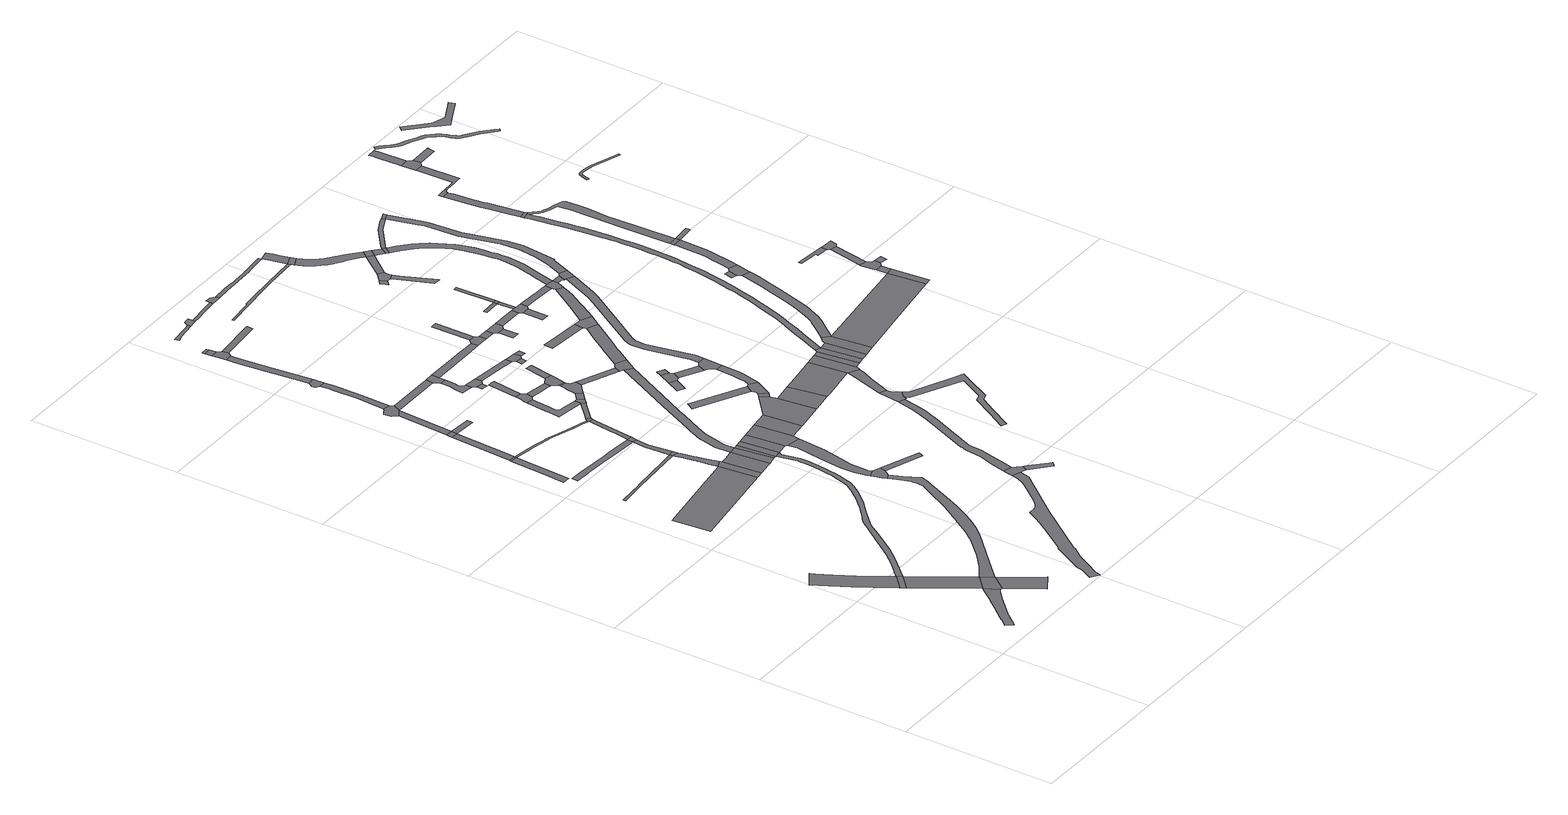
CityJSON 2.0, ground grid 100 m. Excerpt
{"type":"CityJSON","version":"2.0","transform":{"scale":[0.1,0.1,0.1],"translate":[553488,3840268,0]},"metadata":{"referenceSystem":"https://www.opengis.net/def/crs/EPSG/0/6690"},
"CityObjects":{
"road1":{"type":"Road","attributes":{"function":"3","RoadStructureAttribute.sectionType":"1"},"geometry":[{"type":"MultiSurface","lod":"1","boundaries":[[[0,1,2,3,4,5,6,7,8,9,10,11,12,13,14,15,16,17]]]}]},
"road2":{"type":"Road","attributes":{"function":"3","RoadStructureAttribute.sectionType":"1"},"geometry":[{"type":"MultiSurface","lod":"1","boundaries":[[[18,19,20,21,22,23,24,25,26,27]]]}]},
"road3":{"type":"Road","geometry":[{"type":"MultiSurface","lod":"1","boundaries":[[[27,26,28,29]]]}]},
"road4":{"type":"Road","attributes":{"function":"3","RoadStructureAttribute.sectionType":"1"},"geometry":[{"type":"MultiSurface","lod":"1","boundaries":[[[30,29,28,31,0,32]]]}]},
"road5":{"type":"Road","geometry":[{"type":"MultiSurface","lod":"1","boundaries":[[[32,0,17,33,34,35]]]}]},
"road6":{"type":"Road","attributes":{"function":"3","RoadStructureAttribute.sectionType":"1"},"geometry":[{"type":"MultiSurface","lod":"1","boundaries":[[[35,34,36,37]]]}]},
"road7":{"type":"Road","attributes":{"function":"3","RoadStructureAttribute.sectionType":"1"},"geometry":[{"type":"MultiSurface","lod":"1","boundaries":[[[38,39,40,41,42]]]}]},
"road8":{"type":"Road","attributes":{"RoadStructureAttribute.sectionType":"1"},"geometry":[{"type":"MultiSurface","lod":"1","boundaries":[[[43,44,45,46,47,48]]]}]},
"road9":{"type":"Road","attributes":{"RoadStructureAttribute.sectionType":"1"},"geometry":[{"type":"MultiSurface","lod":"1","boundaries":[[[49,50,51,52,53,54,55,56,57,58,59,60,61,62,63,64,65,66,67,68,69,70,71,72,73,74,75,76,77,78,79,80,81,82,83,84,85,86,87,88,89,90,91,92,93,94,95,96,97,98,99,100,101,102,103,104,105,106,107,108,109,110,111,27,29]]]}]},
"road10":{"type":"Road","geometry":[{"type":"MultiSurface","lod":"1","boundaries":[[[112,43,48,113]]]}]},
"road11":{"type":"Road","attributes":{"RoadStructureAttribute.sectionType":"1"},"geometry":[{"type":"MultiSurface","lod":"1","boundaries":[[[114,115,116,117,118,119,120,121,122,123,124,125]]]}]},
"road12":{"type":"Road","attributes":{"function":"3","RoadStructureAttribute.sectionType":"1"},"geometry":[{"type":"MultiSurface","lod":"1","boundaries":[[[126,127,128,129,130,131,132,133,134,135,136,137,138,139,140,141,142,143,144,145,146,147,148,149,150,151,152,153,154,155,156,157,158,159,160,161,162,163,164,32,35]]]}]},
"road13":{"type":"Road","attributes":{"RoadStructureAttribute.sectionType":"1"},"geometry":[{"type":"MultiSurface","lod":"1","boundaries":[[[165,166,112,113,167,168]]]}]},
"road14":{"type":"Road","attributes":{"RoadStructureAttribute.sectionType":"1"},"geometry":[{"type":"MultiSurface","lod":"1","boundaries":[[[169,170,171,172,173,174,175,176,177,178,179,180,181,182,183,184]]]}]},
"road15":{"type":"Road","geometry":[{"type":"MultiSurface","lod":"1","boundaries":[[[185,186,165,168,187]]]}]},
"road16":{"type":"Road","attributes":{"RoadStructureAttribute.sectionType":"1"},"geometry":[{"type":"MultiSurface","lod":"1","boundaries":[[[188,189,185,187]]]}]},
"road17":{"type":"Road","attributes":{"RoadStructureAttribute.sectionType":"1"},"geometry":[{"type":"MultiSurface","lod":"1","boundaries":[[[190,191,192,193,194,195,196,197,198,199,200,201,202,203,204,205,206,207,208,209,210,211,212,213,214,215,216,217,218,219,220]]]}]},
"road18":{"type":"Road","geometry":[{"type":"MultiSurface","lod":"1","boundaries":[[[221,222,223,224,225,226,187,168]]]}]},
"road19":{"type":"Road","attributes":{"RoadStructureAttribute.sectionType":"1"},"geometry":[{"type":"MultiSurface","lod":"1","boundaries":[[[227,228,229,230,231,232,233,234,235,236,113,48,237,238,239,240,241,242,243,244,245,246]]]}]},
"road20":{"type":"Road","geometry":[{"type":"MultiSurface","lod":"1","boundaries":[[[247,38,42,248,249]]]}]},
"road21":{"type":"Road","geometry":[{"type":"MultiSurface","lod":"1","boundaries":[[[250,251,252,253,254,189,188,255,256]]]}]},
"road22":{"type":"Road","attributes":{"RoadStructureAttribute.sectionType":"1"},"geometry":[{"type":"MultiSurface","lod":"1","boundaries":[[[125,257,258,259,260,261,262,263,38,247,264,265,266,267,268,269,270]]]}]},
"road23":{"type":"Road","geometry":[{"type":"MultiSurface","lod":"1","boundaries":[[[271,114,125,270]]]}]},
"road24":{"type":"Road","attributes":{"function":"3","RoadStructureAttribute.sectionType":"1"},"geometry":[{"type":"MultiSurface","lod":"1","boundaries":[[[272,273,274,275,276,249,248,277,278]]]}]},
"road25":{"type":"Road","attributes":{"RoadStructureAttribute.sectionType":"1"},"geometry":[{"type":"MultiSurface","lod":"1","boundaries":[[[183,279,114,271,280,281]]]}]},
"road26":{"type":"Road","attributes":{"RoadStructureAttribute.sectionType":"1"},"geometry":[{"type":"MultiSurface","lod":"1","boundaries":[[[282,283,284,285,286,287,288,289,290,291,250,256]]]}]},
"road27":{"type":"Road","geometry":[{"type":"MultiSurface","lod":"1","boundaries":[[[184,183,281,292,293]]]}]},
"road28":{"type":"Road","geometry":[{"type":"MultiSurface","lod":"1","boundaries":[[[294,272,278,295,296]]]}]},
"road29":{"type":"Road","geometry":[{"type":"MultiSurface","lod":"1","boundaries":[[[297,298,299,300,287,286]]]}]},
"road30":{"type":"Road","geometry":[{"type":"MultiSurface","lod":"1","boundaries":[[[301,302,303,304,144,143,305,306]]]}]},
"road31":{"type":"Road","attributes":{"RoadStructureAttribute.sectionType":"1"},"geometry":[{"type":"MultiSurface","lod":"1","boundaries":[[[245,307,308,309,310,293,292,311,312,313]]]}]},
"road32":{"type":"Road","attributes":{"function":"3","RoadStructureAttribute.sectionType":"1"},"geometry":[{"type":"MultiSurface","lod":"1","boundaries":[[[314,315,294,296,316]]]}]},
"road33":{"type":"Road","attributes":{"RoadStructureAttribute.sectionType":"1"},"geometry":[{"type":"MultiSurface","lod":"1","boundaries":[[[255,188,317,318]]]}]},
"road34":{"type":"Road","attributes":{"RoadStructureAttribute.sectionType":"1"},"geometry":[{"type":"MultiSurface","lod":"1","boundaries":[[[319,320,321,322,323,324,325,298,297]]]}]},
"road35":{"type":"Road","attributes":{"RoadStructureAttribute.sectionType":"1"},"geometry":[{"type":"MultiSurface","lod":"1","boundaries":[[[326,314,316,327]]]}]},
"road36":{"type":"Road","geometry":[{"type":"MultiSurface","lod":"1","boundaries":[[[328,329,246,245,313,330]]]}]},
"road37":{"type":"Road","attributes":{"function":"3","RoadStructureAttribute.sectionType":"1"},"geometry":[{"type":"MultiSurface","lod":"1","boundaries":[[[331,332,333,334,335,336,337,338,339,302,301,340,341,342,343,344,345,346]]]}]},
"road38":{"type":"Road","attributes":{"function":"3","RoadStructureAttribute.sectionType":"1"},"geometry":[{"type":"MultiSurface","lod":"1","boundaries":[[[347,326,327,348,349]]]}]},
"road39":{"type":"Road","geometry":[{"type":"MultiSurface","lod":"1","boundaries":[[[350,351,322,321,352,353]]]}]},
"road40":{"type":"Road","attributes":{"RoadStructureAttribute.sectionType":"1"},"geometry":[{"type":"MultiSurface","lod":"1","boundaries":[[[354,355,356,357,351,350]]]}]},
"road41":{"type":"Road","geometry":[{"type":"MultiSurface","lod":"1","boundaries":[[[358,359,355,354]]]}]},
"road42":{"type":"Road","attributes":{"RoadStructureAttribute.sectionType":"1"},"geometry":[{"type":"MultiSurface","lod":"1","boundaries":[[[360,361,362,328,330,363,364]]]}]},
"road43":{"type":"Road","attributes":{"RoadStructureAttribute.sectionType":"1"},"geometry":[{"type":"MultiSurface","lod":"1","boundaries":[[[365,366,367,368,306,305]]]}]},
"road44":{"type":"Road","attributes":{"RoadStructureAttribute.sectionType":"1"},"geometry":[{"type":"MultiSurface","lod":"1","boundaries":[[[369,370,371,372,373,374,375,376,377,378,379,360,380,381,382,383,384,385,386,387,388,389,390]]]}]},
"road45":{"type":"Road","geometry":[{"type":"MultiSurface","lod":"1","boundaries":[[[391,392,393,394,395,369,390,396,397,398]]]}]},
"road46":{"type":"Road","attributes":{"RoadStructureAttribute.sectionType":"1"},"geometry":[{"type":"MultiSurface","lod":"1","boundaries":[[[399,400,401,402,403,404,405,406,407,408,409,410]]]}]},
"road47":{"type":"Road","geometry":[{"type":"MultiSurface","lod":"1","boundaries":[[[411,347,349,331,346,412]]]}]},
"road48":{"type":"Road","geometry":[{"type":"MultiSurface","lod":"1","boundaries":[[[318,317,399,410,413,414]]]}]},
"road49":{"type":"Road","geometry":[{"type":"MultiSurface","lod":"1","boundaries":[[[415,416,417,418,419]]]}]},
"road50":{"type":"Road","geometry":[{"type":"MultiSurface","lod":"1","boundaries":[[[420,421,422,423,424,391,398]]]}]},
"road51":{"type":"Road","geometry":[{"type":"MultiSurface","lod":"1","boundaries":[[[380,360,364,425,426,427]]]}]},
"road52":{"type":"Road","attributes":{"RoadStructureAttribute.sectionType":"1"},"geometry":[{"type":"MultiSurface","lod":"1","boundaries":[[[406,405,415,419,428,429]]]}]},
"road53":{"type":"Road","geometry":[{"type":"MultiSurface","lod":"1","boundaries":[[[430,431,190,220,432,433,434,435,436]]]}]},
"road54":{"type":"Road","attributes":{"RoadStructureAttribute.sectionType":"1"},"geometry":[{"type":"MultiSurface","lod":"1","boundaries":[[[437,438,439,440,441,442,443]]]}]},
"road55":{"type":"Road","attributes":{"RoadStructureAttribute.sectionType":"1"},"geometry":[{"type":"MultiSurface","lod":"1","boundaries":[[[444,397,396,445,446,447,448]]]}]},
"road56":{"type":"Road","attributes":{"RoadStructureAttribute.sectionType":"1"},"geometry":[{"type":"MultiSurface","lod":"1","boundaries":[[[449,427,426,450]]]}]},
"road57":{"type":"Road","attributes":{"RoadStructureAttribute.sectionType":"1"},"geometry":[{"type":"MultiSurface","lod":"1","boundaries":[[[451,452,453,454,353,352]]]}]},
"road58":{"type":"Road","attributes":{"RoadStructureAttribute.sectionType":"1"},"geometry":[{"type":"MultiSurface","lod":"1","boundaries":[[[455,456,457,458,459,460,461,462,272,294,463,464,465,466,467,468,469,470,471,472,473]]]}]},
"road59":{"type":"Road","attributes":{"function":"3","RoadStructureAttribute.sectionType":"1"},"geometry":[{"type":"MultiSurface","lod":"1","boundaries":[[[474,411,412,475]]]}]},
"road60":{"type":"Road","geometry":[{"type":"MultiSurface","lod":"1","boundaries":[[[476,477,478,479,480,481,482,434,433]]]}]},
"road61":{"type":"Road","geometry":[{"type":"MultiSurface","lod":"1","boundaries":[[[483,484,485,449,450,486,487,488,489,490,491,492,493]]]}]},
"road62":{"type":"Road","attributes":{"RoadStructureAttribute.sectionType":"1"},"geometry":[{"type":"MultiSurface","lod":"1","boundaries":[[[494,483,493,495]]]}]},
"road63":{"type":"Road","geometry":[{"type":"MultiSurface","lod":"1","boundaries":[[[496,497,437,443,498,499,500]]]}]},
"road64":{"type":"Road","geometry":[{"type":"MultiSurface","lod":"1","boundaries":[[[501,502,503,448,447,494,495,504,505]]]}]},
"road65":{"type":"Road","attributes":{"RoadStructureAttribute.sectionType":"1"},"geometry":[{"type":"MultiSurface","lod":"1","boundaries":[[[506,507,429,428,508,509,510,511]]]}]},
"road66":{"type":"Road","attributes":{"RoadStructureAttribute.sectionType":"1"},"geometry":[{"type":"MultiSurface","lod":"1","boundaries":[[[512,513,514,414,413,515,516,517,518,519]]]}]},
"road67":{"type":"Road","geometry":[{"type":"MultiSurface","lod":"1","boundaries":[[[520,521,522,523,524,501,505]]]}]},
"road68":{"type":"Road","geometry":[{"type":"MultiSurface","lod":"1","boundaries":[[[525,526,474,475,527,528,529]]]}]},
"road69":{"type":"Road","attributes":{"RoadStructureAttribute.sectionType":"1"},"geometry":[{"type":"MultiSurface","lod":"1","boundaries":[[[530,531,532,533]]]}]},
"road70":{"type":"Road","attributes":{"RoadStructureAttribute.sectionType":"1"},"geometry":[{"type":"MultiSurface","lod":"1","boundaries":[[[534,535,536,537,538,539,540,541,542,543,430,436,544,545,546,547,548,549,550,551]]]}]},
"road71":{"type":"Road","attributes":{"RoadStructureAttribute.sectionType":"1"},"geometry":[{"type":"MultiSurface","lod":"1","boundaries":[[[552,490,489,553,554]]]}]},
"road72":{"type":"Road","attributes":{"RoadStructureAttribute.sectionType":"1"},"geometry":[{"type":"MultiSurface","lod":"1","boundaries":[[[555,556,557,500,499,558,559,560]]]}]},
"road73":{"type":"Road","geometry":[{"type":"MultiSurface","lod":"1","boundaries":[[[561,562,563,564,565]]]}]},
"road74":{"type":"Road","attributes":{"RoadStructureAttribute.sectionType":"1"},"geometry":[{"type":"MultiSurface","lod":"1","boundaries":[[[566,567,568,569]]]}]},
"road75":{"type":"Road","attributes":{"RoadStructureAttribute.sectionType":"1"},"geometry":[{"type":"MultiSurface","lod":"1","boundaries":[[[511,510,561,565,570,571,572]]]}]},
"road76":{"type":"Road","attributes":{"function":"3","RoadStructureAttribute.sectionType":"1"},"geometry":[{"type":"MultiSurface","lod":"1","boundaries":[[[573,525,529,574]]]}]},
"road77":{"type":"Road","attributes":{"RoadStructureAttribute.sectionType":"1"},"geometry":[{"type":"MultiSurface","lod":"1","boundaries":[[[575,576,572,571]]]}]},
"road78":{"type":"Road","geometry":[{"type":"MultiSurface","lod":"1","boundaries":[[[577,566,569,578,579,580]]]}]},
"road79":{"type":"Road","attributes":{"function":"3","RoadStructureAttribute.sectionType":"1"},"geometry":[{"type":"MultiSurface","lod":"1","boundaries":[[[581,528,527,582]]]}]},
"road80":{"type":"Road","geometry":[{"type":"MultiSurface","lod":"1","boundaries":[[[583,584,555,560,585,586]]]}]},
"road81":{"type":"Road","geometry":[{"type":"MultiSurface","lod":"1","boundaries":[[[587,533,532,588,573,574,589,590]]]}]},
"road82":{"type":"Road","geometry":[{"type":"MultiSurface","lod":"1","boundaries":[[[591,592,577,580]]]}]},
"road83":{"type":"Road","geometry":[{"type":"MultiSurface","lod":"1","boundaries":[[[593,594,595,554,553,455,473,596]]]}]},
"road84":{"type":"Road","geometry":[{"type":"MultiSurface","lod":"1","boundaries":[[[597,519,518,598,599,600]]]}]},
"road85":{"type":"Road","attributes":{"RoadStructureAttribute.sectionType":"1"},"geometry":[{"type":"MultiSurface","lod":"1","boundaries":[[[579,578,601,602]]]}]},
"road86":{"type":"Road","attributes":{"RoadStructureAttribute.sectionType":"1"},"geometry":[{"type":"MultiSurface","lod":"1","boundaries":[[[603,604,605,597,600]]]}]},
"road87":{"type":"Road","attributes":{"RoadStructureAttribute.sectionType":"1"},"geometry":[{"type":"MultiSurface","lod":"1","boundaries":[[[599,598,606,607]]]}]},
"road88":{"type":"Road","attributes":{"function":"3","RoadStructureAttribute.sectionType":"1"},"geometry":[{"type":"MultiSurface","lod":"1","boundaries":[[[608,609,610,611,612,587,590,613,614,615,616,617]]]}]},
"road89":{"type":"Road","geometry":[{"type":"MultiSurface","lod":"1","boundaries":[[[618,619,620,621]]]}]},
"road90":{"type":"Road","geometry":[{"type":"MultiSurface","lod":"1","boundaries":[[[622,602,601,623,608,617,624]]]}]},
"road91":{"type":"Road","attributes":{"RoadStructureAttribute.sectionType":"1"},"geometry":[{"type":"MultiSurface","lod":"1","boundaries":[[[625,626,627,628,629,630,631,632,633,634,635,636,637,638]]]}]},
"road92":{"type":"Road","geometry":[{"type":"MultiSurface","lod":"1","boundaries":[[[639,640,534,551,641,642,643,644,645]]]}]},
"road93":{"type":"Road","geometry":[{"type":"MultiSurface","lod":"1","boundaries":[[[646,607,606,618,621,647,648]]]}]},
"road94":{"type":"Road","attributes":{"function":"3","RoadStructureAttribute.sectionType":"7"},"geometry":[{"type":"MultiSurface","lod":"1","boundaries":[[[649,650,651,652,581,582]]]}]},
"road95":{"type":"Road","attributes":{"RoadStructureAttribute.sectionType":"1"},"geometry":[{"type":"MultiSurface","lod":"1","boundaries":[[[653,654,655,656,657,658,593,596,659,660,661,662,663,664,665,666,667]]]}]},
"road96":{"type":"Road","attributes":{"RoadStructureAttribute.sectionType":"1"},"geometry":[{"type":"MultiSurface","lod":"1","boundaries":[[[668,669,670,671]]]}]},
"road97":{"type":"Road","attributes":{"RoadStructureAttribute.sectionType":"1"},"geometry":[{"type":"MultiSurface","lod":"1","boundaries":[[[672,673,674,675,676,677,678,679,680,681,682,683,684,685,686,687,688,689,690,643,642]]]}]},
"road98":{"type":"Road","attributes":{"RoadStructureAttribute.sectionType":"1"},"geometry":[{"type":"MultiSurface","lod":"1","boundaries":[[[691,692,693,694,695,696,697,698,699,586,585,700,701,702,703,704,705,706,707]]]}]},
"road99":{"type":"Road","attributes":{"RoadStructureAttribute.sectionType":"1"},"geometry":[{"type":"MultiSurface","lod":"1","boundaries":[[[708,639,645,709,710,711]]]}]},
"road100":{"type":"Road","attributes":{"RoadStructureAttribute.sectionType":"1"},"geometry":[{"type":"MultiSurface","lod":"1","boundaries":[[[712,648,647,713,714]]]}]},
"road101":{"type":"Road","geometry":[{"type":"MultiSurface","lod":"1","boundaries":[[[715,651,650,708,711,716,717]]]}]},
"road102":{"type":"Road","geometry":[{"type":"MultiSurface","lod":"1","boundaries":[[[718,719,720,721,722]]]}]},
"road103":{"type":"Road","geometry":[{"type":"MultiSurface","lod":"1","boundaries":[[[723,724,725,726]]]}]},
"road104":{"type":"Road","geometry":[{"type":"MultiSurface","lod":"1","boundaries":[[[671,670,653,667,727,728]]]}]},
"road105":{"type":"Road","geometry":[{"type":"MultiSurface","lod":"1","boundaries":[[[729,714,713,723,726,730,731,732,733]]]}]},
"road106":{"type":"Road","attributes":{"RoadStructureAttribute.sectionType":"1"},"geometry":[{"type":"MultiSurface","lod":"1","boundaries":[[[734,722,733,732]]]}]},
"road107":{"type":"Road","attributes":{"RoadStructureAttribute.sectionType":"1"},"geometry":[{"type":"MultiSurface","lod":"1","boundaries":[[[735,715,717,736]]]}]},
"road108":{"type":"Road","geometry":[{"type":"MultiSurface","lod":"1","boundaries":[[[737,718,722,734]]]}]},
"road109":{"type":"Road","geometry":[{"type":"MultiSurface","lod":"1","boundaries":[[[738,739,740,741,742,743,744]]]}]},
"road110":{"type":"Road","geometry":[{"type":"MultiSurface","lod":"1","boundaries":[[[745,746,735,736,747,748]]]}]},
"road111":{"type":"Road","attributes":{"function":"3","RoadStructureAttribute.sectionType":"1"},"geometry":[{"type":"MultiSurface","lod":"1","boundaries":[[[749,750,751,752,753,754,755,756,757,758,759,760,622,624,761,762,763,764,765,766,767,768,769,770,771]]]}]},
"road112":{"type":"Road","attributes":{"RoadStructureAttribute.sectionType":"1"},"geometry":[{"type":"MultiSurface","lod":"1","boundaries":[[[772,773,774,718,737]]]}]},
"road113":{"type":"Road","geometry":[{"type":"MultiSurface","lod":"1","boundaries":[[[775,738,744,776,777,778,779,780]]]}]},
"road114":{"type":"Road","attributes":{"function":"3","RoadStructureAttribute.sectionType":"1"},"geometry":[{"type":"MultiSurface","lod":"1","boundaries":[[[781,748,747,782,783,784]]]}]},
"road115":{"type":"Road","geometry":[{"type":"MultiSurface","lod":"1","boundaries":[[[785,625,638,786,787]]]}]},
"road116":{"type":"Road","attributes":{"RoadStructureAttribute.sectionType":"1"},"geometry":[{"type":"MultiSurface","lod":"1","boundaries":[[[788,789,790,707,791,792,793,794,625,785]]]}]},
"road117":{"type":"Road","attributes":{"RoadStructureAttribute.sectionType":"1"},"geometry":[{"type":"MultiSurface","lod":"1","boundaries":[[[795,796,797,798,799,800,778,777]]]}]},
"road118":{"type":"Road","attributes":{"RoadStructureAttribute.sectionType":"1"},"geometry":[{"type":"MultiSurface","lod":"1","boundaries":[[[801,802,728,727,803,804,805,806,807,808,809]]]}]},
"road119":{"type":"Road","attributes":{"RoadStructureAttribute.sectionType":"1"},"geometry":[{"type":"MultiSurface","lod":"1","boundaries":[[[810,811,812,813,814,731,730,815,816,817]]]}]},
"road120":{"type":"Road","geometry":[{"type":"MultiSurface","lod":"1","boundaries":[[[818,819,781,784,820,821]]]}]},
"road121":{"type":"Road","attributes":{"RoadStructureAttribute.sectionType":"1"},"geometry":[{"type":"MultiSurface","lod":"1","boundaries":[[[822,823,824,825,826,827,828,787,786,829,830,831,832,833,834,835,836,837,838,839,840,841,842,843,844]]]}]},
"road122":{"type":"Road","attributes":{"RoadStructureAttribute.sectionType":"1"},"geometry":[{"type":"MultiSurface","lod":"1","boundaries":[[[843,775,780,845]]]}]},
"road123":{"type":"Road","geometry":[{"type":"MultiSurface","lod":"1","boundaries":[[[846,847,817,816,801,809,848,849]]]}]},
"road124":{"type":"Road","geometry":[{"type":"MultiSurface","lod":"1","boundaries":[[[844,843,845,850]]]}]},
"road125":{"type":"Road","attributes":{"RoadStructureAttribute.sectionType":"1"},"geometry":[{"type":"MultiSurface","lod":"1","boundaries":[[[850,845,851,852]]]}]},
"road126":{"type":"Road","attributes":{"RoadStructureAttribute.sectionType":"1"},"geometry":[{"type":"MultiSurface","lod":"1","boundaries":[[[853,854,849,848,855,856,857]]]}]},
"road127":{"type":"Road","geometry":[{"type":"MultiSurface","lod":"1","boundaries":[[[858,852,851,859,860]]]}]},
"road128":{"type":"Road","attributes":{"RoadStructureAttribute.sectionType":"1"},"geometry":[{"type":"MultiSurface","lod":"1","boundaries":[[[861,862,863,864,865,866,867,868,869,870,871,872,873,874,875,876,877,878,879,880,881,882,883,860,859,884,885,886,887,888,889,890,891,892,893,894,895,896,897,898,899,900,901,902,903,904,905,906,846,849]]]}]},
"road129":{"type":"Road","geometry":[{"type":"MultiSurface","lod":"1","boundaries":[[[907,857,856,749,771,908]]]}]},
"road130":{"type":"Road","attributes":{"RoadStructureAttribute.sectionType":"1"},"geometry":[{"type":"MultiSurface","lod":"1","boundaries":[[[909,910,911,912,913,914,915,916,917,918,919,920,921,922,923,924,818,821,925,926,927,928,929,930,931,932,933,934,935,936,937]]]}]},
"road131":{"type":"Road","attributes":{"RoadStructureAttribute.sectionType":"1"},"geometry":[{"type":"MultiSurface","lod":"1","boundaries":[[[938,939,940,941,942,943,944,945,858,860,946,947,948,949,950,951]]]}]},
"road132":{"type":"Road","attributes":{"RoadStructureAttribute.sectionType":"1"},"geometry":[{"type":"MultiSurface","lod":"1","boundaries":[[[952,953,954,955,956,957,958,959,960,961,962,963,964,965,966,967,968,969,970,971,972,973,974,975,976,977,978,979,980,981,982,983,984,985,986,987,988,989,990,991,992,993,994,995,996,997,998,999,1000,1001,1002,1003,1004,1005,1006,1007,1008,1009,1010,1011,1012,1013,1014,1015,1016,1017,1018,1019,1020,1021,1022,1023,1024,1025,1026,1027,1028,1029,1030,1031,1032,1033,1034,1035,1036,1037,1038,745,748]]]}]},
"road133":{"type":"Road","attributes":{"function":"3","RoadStructureAttribute.sectionType":"1"},"geometry":[{"type":"MultiSurface","lod":"1","boundaries":[[[1039,1040,821,820,1041,1042,1043]]]}]},
"road134":{"type":"Road","attributes":{"function":"3","RoadStructureAttribute.sectionType":"1"},"geometry":[{"type":"MultiSurface","lod":"1","boundaries":[[[1044,1045,1046,1047,1048,1049,1050,1051,1052,1053,1054,1055,1056,951,1057,1058,1059,1060,1061,1062,1063,1064,1065,1066,907,908]]]}]},
"road135":{"type":"Road","geometry":[{"type":"MultiSurface","lod":"1","boundaries":[[[1067,1068,1069,1070,1071,1072]]]}]},
"road136":{"type":"Road","geometry":[{"type":"MultiSurface","lod":"1","boundaries":[[[1073,938,951,1056]]]}]},
"road137":{"type":"Road","attributes":{"RoadStructureAttribute.sectionType":"1"},"geometry":[{"type":"MultiSurface","lod":"1","boundaries":[[[1074,1075,1076,1072,1071,1077,1078,909,937,1079,1080,1081,1082]]]}]},
"road138":{"type":"Road","attributes":{"RoadStructureAttribute.sectionType":"1"},"geometry":[{"type":"MultiSurface","lod":"1","boundaries":[[[1083,1084,1085,1086,1087,1088,1089,1090,1091,1092,1093,1094,1095,1096,1097,1098,1074,1082]]]}]},
"road139":{"type":"Road","geometry":[{"type":"MultiSurface","lod":"1","boundaries":[[[1099,1100,1091,1090]]]}]},
"road140":{"type":"Road","geometry":[{"type":"MultiSurface","lod":"1","boundaries":[[[1101,1102,995,994,1103]]]}]},
"road141":{"type":"Road","geometry":[{"type":"MultiSurface","lod":"1","boundaries":[[[1104,1039,1043,1105]]]}]},
"road142":{"type":"Road","attributes":{"RoadStructureAttribute.sectionType":"1"},"geometry":[{"type":"MultiSurface","lod":"1","boundaries":[[[1106,1107,1108,1109,1110,1111,1112,1113,1114,1115,1116,1117,1118,1119,1120,1121,1103,994,1122,1123,1124,1125,1126,1127,1128,1129,1130,1131,1100,1099]]]}]},
"road143":{"type":"Road","attributes":{"RoadStructureAttribute.sectionType":"1"},"geometry":[{"type":"MultiSurface","lod":"1","boundaries":[[[1132,1133,1134,1135,1136,1137,1138,1139,1140,1141,1102,1101]]]}]},
"road144":{"type":"Road","attributes":{"RoadStructureAttribute.sectionType":"1"},"geometry":[{"type":"MultiSurface","lod":"1","boundaries":[[[1142,1143,1039,1104]]]}]},
"road145":{"type":"Road","geometry":[{"type":"MultiSurface","lod":"1","boundaries":[[[1144,1145,1146,1147,1148,1149,1150]]]}]},
"road146":{"type":"Road","geometry":[{"type":"MultiSurface","lod":"1","boundaries":[[[1151,1152,1153,1154,1099,1090]]]}]},
"road147":{"type":"Road","geometry":[{"type":"MultiSurface","lod":"1","boundaries":[[[1155,1156,1143,1142,1157,1158,1159,1160]]]}]},
"road148":{"type":"Road","geometry":[{"type":"MultiSurface","lod":"1","boundaries":[[[1161,1162,1163,1164,1137,1136,1165,1166,1167]]]}]},
"road149":{"type":"Road","attributes":{"RoadStructureAttribute.sectionType":"1"},"geometry":[{"type":"MultiSurface","lod":"1","boundaries":[[[1168,1155,1160,1169]]]}]},
"road150":{"type":"Road","geometry":[{"type":"MultiSurface","lod":"1","boundaries":[[[1170,1171,1158,1157]]]}]},
"road151":{"type":"Road","geometry":[{"type":"MultiSurface","lod":"1","boundaries":[[[1172,1173,1150,1149,1168,1169,1174,1175]]]}]},
"road152":{"type":"Road","attributes":{"RoadStructureAttribute.sectionType":"1"},"geometry":[{"type":"MultiSurface","lod":"1","boundaries":[[[1176,1177,1178,1179,1180,1181,1182,1183,1184,1185,1186,1187,1161,1167]]]}]},
"road153":{"type":"Road","geometry":[{"type":"MultiSurface","lod":"1","boundaries":[[[1188,1189,1182,1181,1190,1191,1192,1193]]]}]},
"road154":{"type":"Road","attributes":{"RoadStructureAttribute.sectionType":"1"},"geometry":[{"type":"MultiSurface","lod":"1","boundaries":[[[1194,1195,1196,1197,1198,1199,1200,1201,1189,1188]]]}]},
"road155":{"type":"Road","geometry":[{"type":"MultiSurface","lod":"1","boundaries":[[[1202,1203,1204,1205,1193,1192]]]}]},
"road156":{"type":"Road","attributes":{"RoadStructureAttribute.sectionType":"1"},"geometry":[{"type":"MultiSurface","lod":"1","boundaries":[[[1206,1207,1208,1209,1210,1211,1212,1213,1214,1215,1216,1217,1218,1219,1220,1221,1222,1223,1224,1225,1226,1227,1228,1229,1230,1231,1232,1233,1234,1235,1236,1237,1238,1239,1240,1241,1242,1243,1244,1245,1246,1247,1248,1249,1250,1251,1252,1253,1254,1255]]]}]},
"road157":{"type":"Road","attributes":{"RoadStructureAttribute.sectionType":"1"},"geometry":[{"type":"MultiSurface","lod":"1","boundaries":[[[1256,1257,1258,1259,1260,1261,1262,1263,1264,1265,1266,1267,1268,1269,1270,1271,1272,1273,1274,1275,1276,1277,1278,1279,1280]]]}]},
"road158":{"type":"Road","attributes":{"RoadStructureAttribute.sectionType":"1"},"geometry":[{"type":"MultiSurface","lod":"1","boundaries":[[[1281,1282,1283,1284,1285,1286,1287,1288,1289,1290,1291,1292,1293,1294,1295,1296,1297]]]}]}
},
"vertices":[
[522,483,0],[516,476,0],[496,449,0],[454,393,0],[440,377,0],[385,310,0],[324,234,0],[305,211,0],[304,210,0],[273,170,0],[263,159,0],[299,118,0],[366,201,0],[379,218,0],[492,330,0],[534,370,0],[552,384,0],[566,394,0],
[230,1162,0],[164,1278,0],[119,1370,0],[105,1398,0],[4,1329,0],[56,1228,0],[118,1115,0],[184,1008,0],[264,882,0],[354,966,0],
[285,850,0],[374,935,0],
[375,934,0],[314,807,0],[611,568,0],
[568,394,0],[582,391,0],[660,492,0],
[722,174,0],[828,242,0],
[767,2463,0],[765,2462,0],[141,2363,0],[168,2114,0],[794,2211,0],
[160,3478,0],[148,3269,0],[138,3105,0],[187,3102,0],[208,3462,0],[209,3475,0],
[468,1036,0],[510,1081,0],[542,1119,0],[572,1157,0],[673,1303,0],[734,1393,0],[754,1416,0],[774,1436,0],[816,1477,0],[831,1489,0],[871,1525,0],[911,1565,0],[943,1598,0],[987,1653,0],[1004,1678,0],[1023,1704,0],[1024,1706,0],[1036,1726,0],[1046,1744,0],[1058,1784,0],[1068,1824,0],[1077,1866,0],[1084,1909,0],[1091,1954,0],[1094,1987,0],[1096,1997,0],[1098,2014,0],[1100,2069,0],[1102,2102,0],[1102,2122,0],[1076,2236,0],[1084,2251,0],[1087,2255,0],[1041,2248,0],[1042,2243,0],[1070,2116,0],[1070,2094,0],[1070,2071,0],[1064,1999,0],[1059,1959,0],[1054,1914,0],[1047,1871,0],[1035,1831,0],[1026,1791,0],[1022,1777,0],[1016,1756,0],[1006,1738,0],[987,1706,0],[979,1696,0],[962,1673,0],[918,1617,0],[888,1587,0],[851,1549,0],[809,1511,0],[776,1481,0],[769,1476,0],[747,1456,0],[727,1436,0],[710,1413,0],[544,1177,0],[520,1144,0],[488,1106,0],[444,1058,0],
[161,3491,0],[210,3488,0],
[719,2763,0],[639,2756,0],[360,2733,0],[344,2731,0],[275,2725,0],[169,2715,0],[169,2699,0],[265,2708,0],[348,2716,0],[351,2716,0],[634,2737,0],[721,2743,0],
[675,507,0],[695,526,0],[778,610,0],[842,674,0],[932,761,0],[986,815,0],[1029,863,0],[1031,866,0],[1077,927,0],[1119,995,0],[1172,1093,0],[1221,1202,0],[1285,1347,0],[1300,1385,0],[1315,1430,0],[1288,1484,0],[1264,1532,0],[1233,1607,0],[1198,1587,0],[1219,1535,0],[1234,1497,0],[1246,1458,0],[1249,1438,0],[1250,1417,0],[1246,1375,0],[1173,1236,0],[1172,1234,0],[1127,1148,0],[1063,1046,0],[1058,1039,0],[1058,1038,0],[1030,993,0],[974,904,0],[915,827,0],[801,710,0],[708,633,0],[672,609,0],[636,585,0],[627,579,0],
[185,3901,0],[170,3632,0],[212,3529,0],[234,3898,0],
[586,3064,0],[545,3066,0],[497,3069,0],[409,3074,0],[278,3083,0],[199,3087,0],[197,3047,0],[276,3043,0],[311,3041,0],[406,3035,0],[472,3031,0],[524,3027,0],[584,3024,0],[706,3016,0],[719,3015,0],[716,3055,0],
[188,3941,0],[187,3925,0],[236,3938,0],
[259,4313,0],[208,4281,0],
[1620,1012,0],[1613,985,0],[1605,959,0],[1592,931,0],[1574,901,0],[1464,763,0],[1446,742,0],[1435,732,0],[1424,725,0],[1414,719,0],[1403,715,0],[1387,712,0],[1346,709,0],[1314,651,0],[1283,597,0],[1252,549,0],[1132,371,0],[1116,361,0],[1012,166,0],[997,114,0],[960,41,0],[1014,4,0],[1022,38,0],[1028,53,0],[1062,113,0],[1117,210,0],[1172,281,0],[1166,286,0],[1420,631,0],[1659,927,0],[1674,992,0],
[240,3898,0],[248,3897,0],[382,3892,0],[383,3910,0],[384,3929,0],[242,3938,0],
[715,3372,0],[695,3378,0],[655,3389,0],[550,3421,0],[509,3435,0],[501,3437,0],[409,3457,0],[378,3462,0],[309,3474,0],[223,3486,0],[307,3461,0],[354,3453,0],[407,3444,0],[500,3425,0],[550,3408,0],[652,3377,0],[688,3367,0],[709,3361,0],[763,3345,0],[758,3360,0],
[818,2485,0],[849,2220,0],[822,2471,0],
[220,4393,0],[203,4381,0],[198,4379,0],[174,4363,0],[179,4313,0],[280,4363,0],[265,4384,0],
[734,2678,0],[743,2628,0],[745,2617,0],[749,2606,0],[751,2592,0],[752,2587,0],[760,2520,0],[803,2536,0],[794,2581,0],[791,2594,0],[785,2622,0],[784,2629,0],[765,2718,0],[761,2738,0],
[757,2768,0],
[934,2488,0],[928,2487,0],[879,2479,0],[879,2477,0],[864,2477,0],[929,2232,0],[962,2237,0],
[707,2930,0],[737,2925,0],[748,3011,0],
[267,4439,0],[272,4579,0],[272,4734,0],[270,4783,0],[265,4833,0],[220,4829,0],[225,4780,0],[226,4733,0],[232,4581,0],[222,4440,0],
[754,3051,0],[725,3055,0],
[986,2496,0],[986,2241,0],[1022,2247,0],
[258,4904,0],[213,4900,0],[193,4869,0],[195,4849,0],
[1216,1703,0],[1167,1684,0],[1177,1646,0],[1186,1617,0],[1257,1643,0],[1267,1685,0],
[760,3325,0],[742,3190,0],[737,3148,0],[734,3125,0],[767,3151,0],[788,3316,0],[792,3340,0],
[1014,2501,0],[999,2498,0],[1041,2250,0],
[608,4316,0],[614,4366,0],
[231,5171,0],[212,5375,0],[206,5435,0],[158,5431,0],[164,5372,0],[184,5166,0],[206,4965,0],
[1060,2508,0],[1087,2256,0],
[772,3374,0],[769,3371,0],[795,3356,0],
[1177,2260,0],[1183,2196,0],[1174,2102,0],[1162,2029,0],[1152,1947,0],[1144,1874,0],[1145,1822,0],[1148,1783,0],[1162,1705,0],[1207,1733,0],[1207,1736,0],[1208,1824,0],[1210,1852,0],[1215,1887,0],[1252,2056,0],[1273,2243,0],
[1138,2520,0],[1094,2257,0],[1164,2269,0],
[197,5526,0],[149,5524,0],[227,5462,0],[222,5505,0],
[192,5572,0],[145,5568,0],[146,5558,0],[149,5525,0],
[190,5593,0],[143,5588,0],
[894,3489,0],[884,3480,0],[806,3406,0],[904,3459,0],[914,3468,0],
[1510,1553,0],[1519,1572,0],[1527,1591,0],[1526,1592,0],
[728,3747,0],[725,3708,0],[716,3609,0],[714,3588,0],[711,3555,0],[708,3529,0],[706,3515,0],[714,3514,0],[777,3505,0],[788,3504,0],[830,3498,0],[900,3534,0],[841,3542,0],[812,3546,0],[804,3547,0],[776,3551,0],[758,3573,0],[761,3606,0],[762,3620,0],[769,3689,0],[774,3740,0],[774,3743,0],
[747,3838,0],[743,3805,0],[739,3794,0],[733,3780,0],[731,3775,0],[799,3761,0],[808,3806,0],[790,3833,0],
[631,4275,0],[631,4214,0],[617,4164,0],[616,4139,0],[614,4116,0],[649,4112,0],[693,4106,0],[697,4148,0],[683,4150,0],[663,4174,0],[673,4211,0],[674,4274,0],
[1251,2537,0],[1278,2287,0],
[674,4317,0],[674,4367,0],
[712,4083,0],[709,4045,0],[731,4042,0],[753,4040,0],[757,4075,0],
[815,4033,0],[792,4036,0],[770,4038,0],[768,4039,0],[764,3998,0],
[934,3487,0],[946,3498,0],[916,3532,0],
[781,4095,0],[779,4138,0],
[1635,1080,0],[1623,1032,0],[1694,986,0],[1716,980,0],[1736,1017,0],[1710,1042,0],[1690,1062,0],
[342,5821,0],[296,5815,0],[178,5802,0],[184,5772,0],[204,5777,0],[226,5785,0],[344,5801,0],
[870,3796,0],[869,3750,0],[931,3741,0],[956,3737,0],[959,3783,0],
[965,3575,0],[989,3537,0],
[519,5493,0],[521,5514,0],[524,5535,0],[519,5535,0],
[1331,3486,0],[1101,3026,0],[1079,2981,0],[1011,2836,0],[998,2808,0],[957,2715,0],[952,2693,0],[930,2592,0],[980,2568,0],[1012,2703,0],[1013,2705,0],[1048,2786,0],[1085,2864,0],[1130,2959,0],[1134,2967,0],[1144,2987,0],[1225,3150,0],[1342,3386,0],[1374,3449,0],
[1368,2555,0],[1396,2306,0],
[1730,968,0],[1837,869,0],[1846,878,0],[1865,898,0],[1851,911,0],[1757,997,0],[1743,1010,0],
[985,3690,0],[978,3651,0],[976,3641,0],[1004,3550,0],[1030,3574,0],[1032,3575,0],[1058,3598,0],[1070,3642,0],[1041,3654,0],[1037,3656,0],[1029,3683,0],
[987,3703,0],[1031,3695,0],
[403,5858,0],[360,5855,0],[383,5806,0],[407,5808,0],[405,5828,0],
[1003,3808,0],[1002,3807,0],[961,3782,0],[1044,3766,0],[1050,3799,0],
[999,4114,0],[983,4115,0],[979,4074,0],[999,4071,0],[1044,4066,0],[1047,4108,0],
[998,4368,0],[996,4368,0],[849,4367,0],[944,4319,0],[997,4320,0],[1016,4320,0],[1084,4321,0],[1083,4369,0],
[1077,3951,0],[1072,3952,0],[1054,3954,0],[1032,3958,0],[1014,3866,0],
[1517,2683,0],[1439,2615,0],[1591,2337,0],[1564,2586,0],[1548,2631,0],
[1227,2979,0],[1200,2930,0],[1543,2752,0],[1572,2799,0],
[1912,1988,0],[1903,1941,0],[1889,1880,0],[1869,1810,0],[1846,1746,0],[1711,1426,0],[1715,1423,0],[1698,1384,0],[1686,1271,0],[1656,1175,0],[1747,1314,0],[1749,1394,0],[1891,1725,0],[1899,1747,0],[1915,1793,0],[1922,1819,0],[1939,1891,0],[1958,1976,0],
[1088,3635,0],[1302,3498,0],[1318,3538,0],
[620,5853,0],[516,5840,0],[441,5832,0],[441,5812,0],[518,5820,0],[616,5831,0],
[1063,4043,0],[1058,4007,0],[1080,4005,0],[1101,4003,0],[1105,4041,0],
[1353,3193,0],[1309,3107,0],[1358,3082,0],[1402,3168,0],
[1126,4056,0],[1128,4057,0],[1125,4100,0],
[1542,2705,0],[1585,2661,0],
[1164,4053,0],[1168,4095,0],
[1396,3278,0],[1428,3177,0],[1453,3226,0],[1444,3251,0],
[1696,2607,0],[1736,2360,0],
[660,5879,0],[620,5878,0],[696,5834,0],[685,5857,0],
[1596,2808,0],[1551,2721,0],[1611,2713,0],[1642,2773,0],
[1465,3294,0],[1416,3319,0],
[1355,3564,0],[1355,3563,0],[1336,3551,0],[1428,3532,0],
[1107,4396,0],[1168,4322,0],[1167,4369,0],[1147,4392,0],
[1581,3100,0],[1599,3152,0],
[1147,4654,0],[1126,4654,0],[1105,4654,0],
[1241,4322,0],[1241,4370,0],
[1628,3047,0],[1624,2930,0],[1613,2884,0],[1613,2840,0],[1597,2809,0],[1649,2786,0],[1657,2830,0],[1667,2876,0],[1678,2925,0],[1681,3045,0],
[1263,4300,0],[1263,4201,0],[1313,4201,0],[1313,4301,0],
[1631,3172,0],[1605,3088,0],[1685,3170,0],
[1208,5712,0],[983,5694,0],[892,5687,0],[886,5687,0],[805,5679,0],[719,5669,0],[720,5663,0],[533,5643,0],[534,5631,0],[716,5652,0],[887,5670,0],[892,5670,0],[983,5677,0],[1213,5695,0],
[1934,2135,0],[1929,2117,0],[1970,1972,0],[1977,1999,0],[2013,2033,0],[1982,2081,0],[1980,2115,0],
[1254,4370,0],[1336,4321,0],[1336,4370,0],
[1781,2367,0],[2008,2404,0],[1980,2652,0],[1884,2636,0],
[1581,3908,0],[1505,3804,0],[1449,3714,0],[1432,3688,0],[1422,3670,0],[1389,3618,0],[1443,3556,0],[1479,3613,0],[1490,3630,0],[1516,3671,0],[1519,3674,0],[1544,3713,0],[1589,3780,0],[1603,3801,0],[1652,3877,0],
[1298,4010,0],[1293,3950,0],[1573,3929,0],[1577,3989,0],
[1981,1988,0],[1991,1963,0],[2307,1808,0],[2310,1806,0],[2224,1643,0],[2182,1630,0],[2101,1489,0],[2027,1361,0],[2043,1352,0],[2060,1344,0],[2141,1490,0],[2205,1600,0],[2247,1613,0],[2344,1799,0],[2350,1810,0],[2359,1829,0],[2368,1844,0],[2309,1873,0],[2036,1998,0],
[1165,5884,0],[1010,5867,0],[981,5866,0],[900,5864,0],[894,5864,0],[858,5863,0],[853,5863,0],[788,5863,0],[783,5863,0],[788,5840,0],[858,5841,0],[894,5841,0],[900,5841,0],[981,5846,0],[1013,5847,0],[1034,5850,0],[1169,5864,0],
[2012,2401,0],[2036,2261,0],[2067,2327,0],[2080,2365,0],
[1451,4371,0],[1501,4322,0],[1502,4369,0],
[2059,2665,0],[2091,2395,0],[2089,2397,0],
[1516,4503,0],[1406,4499,0],[1406,4487,0],[1407,4474,0],[1516,4478,0],
[1518,4303,0],[1516,4167,0],[1566,4166,0],[1568,4302,0],
[1702,3952,0],[1632,3985,0],
[1512,4369,0],[1589,4322,0],[1590,4367,0],[1545,4368,0],[1520,4369,0],
[1542,4478,0],
[2103,2672,0],[2140,2407,0],
[1541,4505,0],
[1348,5178,0],[1322,5156,0],[1334,5122,0],[1336,5118,0],[1340,5105,0],[1366,5131,0],[1373,5137,0],
[2112,2694,0],[2105,2677,0],[2185,2416,0],[2148,2678,0],
[1954,4296,0],[1878,4118,0],[1854,4074,0],[1785,3962,0],[1714,3849,0],[1653,3750,0],[1593,3655,0],[1579,3621,0],[1576,3608,0],[1574,3600,0],[1575,3506,0],[1633,3232,0],[1687,3227,0],[1688,3237,0],[1629,3503,0],[1623,3544,0],[1629,3606,0],[1642,3635,0],[1784,3860,0],[1899,4045,0],[1928,4093,0],[1994,4247,0],[2006,4274,0],
[1533,4770,0],[1521,4770,0],[1508,4770,0],
[1401,5226,0],[1381,5136,0],[1400,5135,0],[1436,5151,0],[1432,5162,0],[1436,5200,0],
[2205,2686,0],[2200,2419,0],[2200,2416,0],[2237,2422,0],
[1274,5740,0],[1221,5675,0],[1284,5705,0],
[1256,5805,0],[1248,5842,0],[1237,5882,0],[1170,5864,0],[1181,5827,0],[1204,5727,0],[1207,5717,0],
[1416,5098,0],[1501,4898,0],[1525,4896,0],[1548,4894,0],[1544,4904,0],[1453,5114,0],
[1831,4287,0],[1707,4096,0],[1736,4007,0],[1761,4050,0],[1785,4093,0],[1812,4138,0],[1839,4183,0],[1851,4209,0],[1873,4261,0],
[1813,4357,0],[1724,4361,0],[1722,4361,0],[1644,4365,0],[1640,4365,0],[1674,4320,0],[1824,4311,0],[1828,4356,0],
[2243,2740,0],[2214,2710,0],[2317,2437,0],[2285,2699,0],
[1474,5492,0],[1449,5509,0],[1373,5566,0],[1333,5611,0],[1323,5623,0],[1312,5640,0],[1297,5673,0],[1240,5627,0],[1248,5612,0],[1263,5587,0],[1267,5581,0],[1277,5568,0],[1278,5565,0],[1319,5520,0],[1326,5516,0],[1351,5493,0],[1359,5488,0],[1399,5464,0],[1424,5449,0],[1437,5442,0],[1485,5405,0],[1517,5380,0],[1554,5424,0],
[1555,5350,0],
[1846,4359,0],[1845,4355,0],[1894,4312,0],[1895,4352,0],
[1591,5393,0],
[1611,5308,0],[1638,5354,0],
[1929,4351,0],[1903,4351,0],[1925,4311,0],[1943,4301,0],[1962,4350,0],
[1641,5356,0],[1628,5295,0],[1660,5339,0],
[1901,4374,0],[1921,4464,0],[1938,4527,0],[1953,4587,0],[1960,4647,0],[1964,4705,0],[1964,4742,0],[1961,4777,0],[1955,4812,0],[1950,4862,0],[1942,4922,0],[1929,4974,0],[1911,5031,0],[1888,5076,0],[1865,5123,0],[1859,5132,0],[1842,5161,0],[1819,5191,0],[1807,5205,0],[1794,5218,0],[1776,5238,0],[1711,5299,0],[1666,5334,0],[1691,5249,0],[1739,5202,0],[1780,5160,0],[1800,5133,0],[1820,5098,0],[1828,5085,0],[1846,5053,0],[1863,5013,0],[1879,4961,0],[1889,4921,0],[1897,4881,0],[1903,4854,0],[1908,4806,0],[1911,4772,0],[1914,4742,0],[1914,4704,0],[1912,4652,0],[1905,4611,0],[1903,4596,0],[1891,4539,0],[1881,4503,0],[1874,4476,0],[1847,4366,0],
[1982,4365,0],[2035,4343,0],
[2543,3483,0],[2524,3405,0],[2505,3320,0],[2483,3240,0],[2462,3162,0],[2437,3082,0],[2416,3019,0],[2403,2989,0],[2396,2972,0],[2369,2912,0],[2354,2886,0],[2333,2859,0],[2332,2857,0],[2329,2853,0],[2327,2851,0],[2288,2798,0],[2363,2799,0],[2397,2842,0],[2422,2882,0],[2451,2945,0],[2461,2967,0],[2476,3005,0],[2495,3065,0],[2519,3145,0],[2543,3226,0],[2565,3311,0],[2587,3396,0],[2596,3441,0],[2601,3466,0],
[1908,5534,0],[1907,5533,0],[1871,5521,0],[1814,5490,0],[1799,5483,0],[1771,5462,0],[1690,5397,0],[1660,5374,0],[1678,5354,0],[1705,5377,0],[1787,5443,0],[1809,5460,0],[1912,5511,0],[1915,5512,0],
[2192,2780,0],[2218,2845,0],[2219,2847,0],[2222,2855,0],[2242,2900,0],[2264,2953,0],[2270,2970,0],[2275,2983,0],[2288,3018,0],[2310,3073,0],[2337,3154,0],[2358,3226,0],[2380,3302,0],[2399,3377,0],[2419,3459,0],[2438,3540,0],[2442,3561,0],[2452,3615,0],[2464,3697,0],[2466,3715,0],[2471,3760,0],[2475,3812,0],[2482,3880,0],[2486,3932,0],[2488,3990,0],[2490,4027,0],[2493,4065,0],[2492,4130,0],[2489,4202,0],[2485,4237,0],[2483,4260,0],[2480,4330,0],[2478,4370,0],[2478,4372,0],[2477,4405,0],[2466,4525,0],[2458,4567,0],[2450,4622,0],[2439,4679,0],[2431,4739,0],[2423,4797,0],[2415,4834,0],[2410,4867,0],[2367,4861,0],[2373,4824,0],[2386,4749,0],[2394,4691,0],[2405,4634,0],[2413,4587,0],[2421,4529,0],[2429,4469,0],[2432,4414,0],[2438,4368,0],[2440,4359,0],[2443,4322,0],[2445,4282,0],[2446,4234,0],[2446,4224,0],[2449,4172,0],[2452,4122,0],[2450,4057,0],[2451,4027,0],[2451,4005,0],[2449,3940,0],[2447,3892,0],[2445,3850,0],[2438,3799,0],[2431,3747,0],[2427,3713,0],[2424,3689,0],[2417,3639,0],[2407,3589,0],[2402,3564,0],[2393,3519,0],[2383,3477,0],[2372,3419,0],[2355,3359,0],[2340,3296,0],[2321,3236,0],[2304,3181,0],[2282,3108,0],[2263,3055,0],[2233,2985,0],[2229,2975,0],[2192,2887,0],[2155,2795,0],[2138,2754,0],
[3025,2804,0],[2907,2787,0],[2647,2494,0],[2966,2545,0],[3051,2558,0],
[2043,4362,0],[2084,4469,0],[2091,4468,0],[2098,4502,0],[2102,4569,0],[2119,4703,0],[2104,4805,0],[2099,4824,0],[2041,5055,0],[2036,5073,0],[2023,5290,0],[2012,5333,0],[1959,5530,0],[1970,5322,0],[1981,5284,0],[1995,5063,0],[1999,5044,0],[2058,4815,0],[2067,4712,0],[2067,4706,0],[2053,4577,0],[2037,4514,0],[2025,4472,0],
[2505,3575,0],[2501,3558,0],[2498,3546,0],[2491,3518,0],[2526,3508,0],[2538,3568,0],
[1953,5551,0],
[2562,3586,0],[2551,3578,0],[2547,3575,0],[2534,3496,0],[2535,3495,0],[2603,3476,0],[2619,3552,0],[2620,3559,0],[2622,3569,0],
[2632,3621,0],[2641,3674,0],[2649,3723,0],[2656,3762,0],[2658,3809,0],[2660,3849,0],[2661,3987,0],[2662,3987,0],[2601,3986,0],[2601,3964,0],[2600,3851,0],[2598,3814,0],[2596,3769,0],[2588,3726,0],[2588,3720,0],[2579,3663,0],
[2661,4017,0],[2601,4016,0],
[2417,4892,0],[2363,4883,0],[2426,4879,0],
[3075,2815,0],[3100,2565,0],
[2660,4022,0],[2644,4419,0],[2643,4476,0],[2648,4576,0],[2652,4624,0],[2651,4686,0],[2641,4759,0],[2638,4766,0],[2636,4771,0],[2610,4782,0],[2576,4790,0],[2526,4803,0],[2497,4814,0],[2484,4820,0],[2466,4832,0],[2443,4854,0],[2428,4841,0],[2453,4817,0],[2474,4803,0],[2489,4795,0],[2520,4783,0],[2571,4771,0],[2586,4686,0],[2587,4418,0],[2587,4368,0],[2600,4029,0],
[2380,5124,0],[2377,5144,0],[2364,5238,0],[2353,5336,0],[2347,5373,0],[2296,5366,0],[2309,5245,0],[2322,5141,0],[2333,5071,0],[2351,4961,0],
[3069,2879,0],[3019,2874,0],
[2858,3291,0],[2840,3291,0],[2840,3271,0],[2965,3258,0],[2961,3240,0],[3042,3233,0],[3046,3273,0],
[2786,4000,0],[2786,4015,0],[2785,4030,0],[2784,4030,0],
[3010,2986,0],[3008,2973,0],[3093,2901,0],[3097,2943,0],[3078,2946,0],[3058,2972,0],
[2369,5404,0],[2334,5403,0],[2292,5399,0],[2294,5377,0],[2348,5374,0],[2355,5388,0],[2370,5393,0],
[3057,3215,0],[3101,3207,0],
[3143,2891,0],[3150,2936,0],
[3113,3266,0],[3057,3272,0],[3124,3222,0],[3130,3264,0],
[2425,5396,0],[2447,5397,0],[2456,5397,0],[2485,5398,0],[2514,5400,0],[2504,5657,0],[2446,5654,0],[2447,5632,0],[2454,5409,0],[2453,5409,0],[2447,5407,0],[2424,5406,0],
[2501,5755,0],[2441,5752,0],[2512,5664,0],[2527,5677,0],[2532,5678,0],[2526,5727,0],
[2492,5951,0],[2491,5962,0],[2491,5972,0],[2431,5969,0],[2432,5942,0],[2433,5924,0],[2439,5801,0],[2440,5779,0],
[2672,5681,0],[2676,5706,0],[2681,5731,0],[2676,5731,0],
[2517,5962,0],[2547,5933,0],[2572,5905,0],[2605,5881,0],[2627,5868,0],[2660,5854,0],[2693,5839,0],[2703,5834,0],[2725,5822,0],[2755,5810,0],[2773,5800,0],[2793,5783,0],[2808,5760,0],[2824,5738,0],[2836,5710,0],[2847,5683,0],[2857,5658,0],[2867,5641,0],[2880,5628,0],[2890,5621,0],[2905,5611,0],[2975,5567,0],[3051,5498,0],[3061,5488,0],[3081,5505,0],[3058,5528,0],[2992,5587,0],[2920,5634,0],[2907,5644,0],[2899,5649,0],[2889,5659,0],[2882,5671,0],[2871,5693,0],[2861,5721,0],[2848,5751,0],[2831,5775,0],[2813,5800,0],[2790,5823,0],[2768,5835,0],[2737,5847,0],[2705,5864,0],[2672,5879,0],[2640,5894,0],[2619,5903,0],[2592,5926,0],[2566,5953,0],[2544,5975,0],[2534,5985,0],[2522,5995,0],[2504,5975,0],
[3167,4811,0],[3102,4834,0],[3053,4851,0],[3015,4860,0],[2986,4863,0],[2958,4864,0],[2944,4863,0],[2931,4858,0],[2924,4851,0],[2916,4828,0],[2904,4788,0],[2911,4785,0],[2918,4783,0],[2930,4824,0],[2937,4842,0],[2940,4845,0],[2947,4848,0],[2958,4849,0],[2985,4848,0],[3013,4845,0],[3049,4837,0],[3097,4820,0],[3163,4797,0],[3232,4777,0],[3235,4792,0],
[3143,5899,0],[3007,5830,0],[2990,5836,0],[2922,5859,0],[2915,5861,0],[2901,5875,0],[2783,5991,0],[2756,5962,0],[2807,5912,0],[2874,5847,0],[2901,5820,0],[2961,5762,0],[2986,5775,0],[3017,5790,0],[3161,5864,0],[3164,5866,0],[3152,5904,0]
]}
